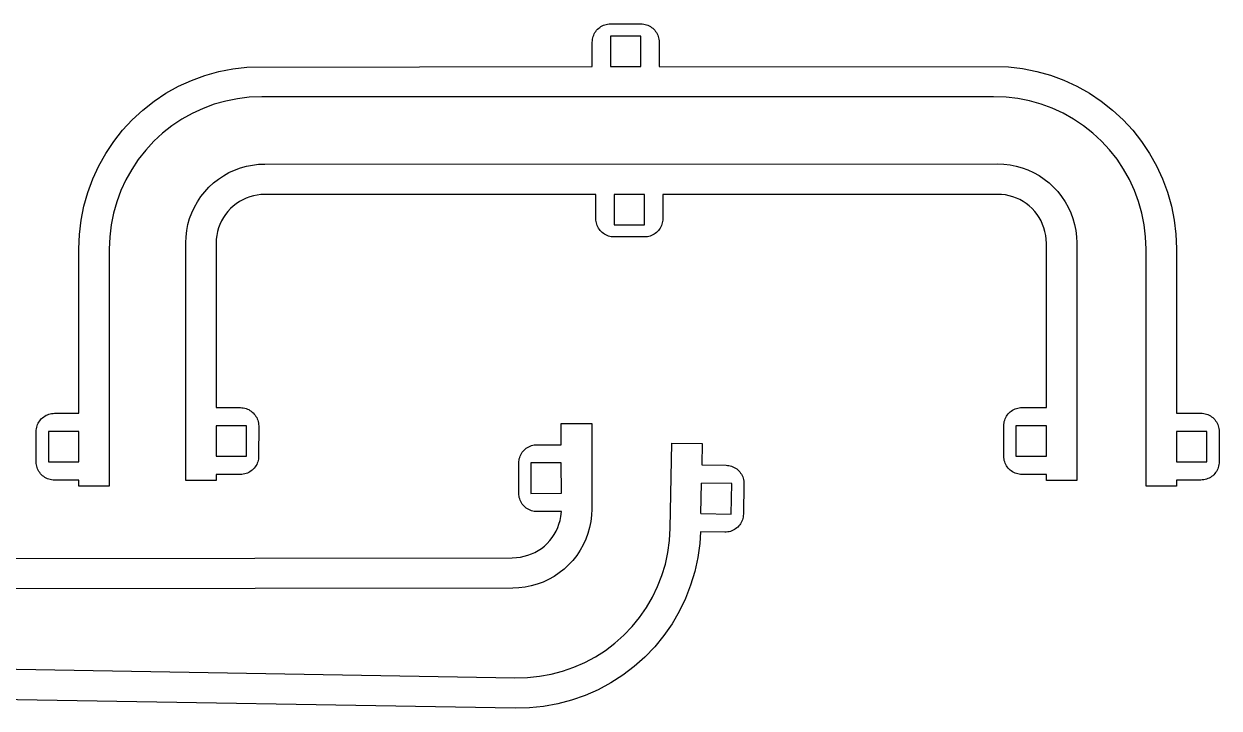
# Model space of a CAD drawing. Header units: millimetres. Extents: x -268 to -58, y 47 to 284.
# Drawn here: x -156.6 to -58.3, y 48.9 to 105.3 of the extents above; entities that cross this region are included whole.
import ezdxf

# ---------------------------------------------------------------- set-up
doc = ezdxf.new("R2010")
doc.units = ezdxf.units.MM
doc.header["$MEASUREMENT"] = 0
doc.layers.add('Layer 1', color=7, linetype='Continuous')

msp = doc.modelspace()

# ---------------------------------------------------------------- linework, layer by layer
at = {"linetype": 'Continuous'}
msp.add_line((-100.91, 64.958), (-100.865, 67.458), dxfattribs=at)
at = {"layer": 'Layer 1'}
for p, q in [((-108.694, 105.215), (-108.578, 105.238)), ((-108.578, 105.238), (-108.461, 105.252)), ((-108.461, 105.252), (-108.343, 105.257)), ((-108.343, 105.257), (-105.843, 105.257)), ((-105.843, 105.257), (-105.726, 105.252)), ((-105.726, 105.252), (-105.609, 105.239)), ((-105.609, 105.239), (-105.493, 105.216)), ((-109.77, 104.22), (-109.729, 104.33)), ((-109.729, 104.33), (-109.68, 104.437)), ((-109.68, 104.437), (-109.622, 104.54)), ((-109.622, 104.54), (-109.557, 104.638)), ((-109.557, 104.638), (-109.484, 104.731)), ((-109.484, 104.731), (-109.404, 104.817)), ((-109.404, 104.817), (-109.317, 104.897)), ((-109.317, 104.897), (-109.225, 104.97)), ((-109.225, 104.97), (-109.127, 105.036)), ((-109.127, 105.036), (-109.024, 105.093)), ((-109.024, 105.093), (-108.917, 105.142)), ((-108.917, 105.142), (-108.807, 105.183)), ((-108.807, 105.183), (-108.694, 105.215)), ((-105.843, 104.257), (-108.343, 104.257)), ((-108.343, 104.257), (-108.343, 101.757)), ((-105.843, 101.757), (-105.843, 104.257)), ((-105.493, 105.216), (-105.38, 105.184)), ((-105.38, 105.184), (-105.269, 105.143)), ((-105.269, 105.143), (-105.162, 105.094)), ((-105.162, 105.094), (-105.06, 105.036)), ((-105.06, 105.036), (-104.962, 104.971)), ((-104.962, 104.971), (-104.869, 104.898)), ((-104.869, 104.898), (-104.783, 104.818)), ((-104.783, 104.818), (-104.703, 104.731)), ((-104.703, 104.731), (-104.63, 104.639)), ((-104.63, 104.639), (-104.564, 104.541)), ((-104.564, 104.541), (-104.507, 104.438)), ((-104.507, 104.438), (-104.457, 104.331)), ((-104.457, 104.331), (-104.417, 104.221)), ((-109.843, 103.756), (-109.839, 103.874)), ((-109.843, 101.756), (-109.843, 103.756)), ((-109.839, 103.874), (-109.825, 103.991)), ((-109.825, 103.991), (-109.802, 104.107)), ((-109.802, 104.107), (-109.77, 104.22)), ((-104.417, 104.221), (-104.385, 104.107)), ((-104.385, 104.107), (-104.362, 103.992)), ((-104.362, 103.992), (-104.348, 103.875)), ((-104.348, 103.875), (-104.343, 103.757)), ((-104.343, 103.757), (-104.343, 101.757)), ((-141.721, 101.019), (-140.587, 101.338)), ((-140.587, 101.338), (-139.432, 101.568)), ((-139.432, 101.568), (-138.262, 101.706)), ((-138.262, 101.706), (-109.843, 101.756)), ((-108.343, 101.757), (-105.843, 101.757)), ((-104.343, 101.757), (-75.602, 101.715)), ((-75.602, 101.715), (-74.432, 101.576)), ((-74.432, 101.576), (-73.277, 101.347)), ((-73.277, 101.347), (-72.143, 101.027)), ((-143.895, 100.118), (-142.826, 100.611)), ((-142.826, 100.611), (-141.721, 101.019)), ((-72.143, 101.027), (-71.038, 100.619)), ((-71.038, 100.619), (-69.969, 100.126)), ((-145.902, 98.889), (-144.923, 99.543)), ((-144.923, 99.543), (-143.895, 100.118)), ((-69.969, 100.126), (-68.941, 99.551)), ((-68.941, 99.551), (-67.962, 98.897)), ((-146.827, 98.16), (-145.902, 98.889)), ((-140.948, 98.641), (-141.869, 98.302)), ((-140.004, 98.908), (-140.948, 98.641)), ((-139.041, 99.099), (-140.004, 98.908)), ((-138.066, 99.214), (-139.041, 99.099)), ((-137.04, 99.253), (-138.066, 99.214)), ((-76.824, 99.261), (-137.04, 99.253)), ((-75.798, 99.222), (-76.824, 99.261)), ((-74.823, 99.107), (-75.798, 99.222)), ((-73.86, 98.916), (-74.823, 99.107)), ((-72.916, 98.649), (-73.86, 98.916)), ((-71.995, 98.31), (-72.916, 98.649)), ((-67.962, 98.897), (-67.037, 98.168)), ((-147.692, 97.36), (-146.827, 98.16)), ((-143.617, 97.411), (-144.433, 96.866)), ((-142.761, 97.891), (-143.617, 97.411)), ((-141.869, 98.302), (-142.761, 97.891)), ((-71.103, 97.899), (-71.995, 98.31)), ((-70.247, 97.419), (-71.103, 97.899)), ((-69.431, 96.874), (-70.247, 97.419)), ((-67.037, 98.168), (-66.172, 97.368)), ((-66.172, 97.368), (-65.372, 96.503)), ((-149.221, 95.571), (-148.492, 96.496)), ((-148.492, 96.496), (-147.692, 97.36)), ((-144.433, 96.866), (-145.204, 96.259)), ((-68.66, 96.266), (-69.431, 96.874)), ((-65.372, 96.503), (-64.643, 95.578)), ((-149.876, 94.591), (-149.221, 95.571)), ((-145.925, 95.592), (-146.591, 94.872)), ((-145.204, 96.259), (-145.925, 95.592)), ((-67.939, 95.6), (-68.66, 96.266)), ((-67.273, 94.88), (-67.939, 95.6)), ((-64.643, 95.578), (-63.988, 94.599)), ((-150.451, 93.564), (-149.876, 94.591)), ((-146.591, 94.872), (-147.199, 94.101)), ((-66.665, 94.109), (-67.273, 94.88)), ((-63.988, 94.599), (-63.413, 93.572)), ((-150.944, 92.494), (-150.451, 93.564)), ((-147.199, 94.101), (-147.744, 93.285)), ((-138.8, 93.403), (-138.309, 93.541)), ((-138.309, 93.541), (-137.809, 93.641)), ((-137.809, 93.641), (-137.302, 93.701)), ((-137.302, 93.701), (-136.793, 93.721)), ((-136.793, 93.721), (-76.479, 93.726)), ((-76.479, 93.726), (-75.971, 93.706)), ((-75.971, 93.706), (-75.464, 93.646)), ((-75.464, 93.646), (-74.964, 93.547)), ((-74.964, 93.547), (-74.473, 93.408)), ((-66.12, 93.293), (-66.665, 94.109)), ((-63.413, 93.572), (-62.92, 92.502)), ((-151.352, 91.389), (-150.944, 92.494)), ((-147.744, 93.285), (-148.224, 92.429)), ((-141.013, 92.164), (-140.613, 92.48)), ((-140.613, 92.48), (-140.188, 92.763)), ((-140.188, 92.763), (-139.743, 93.013)), ((-139.743, 93.013), (-139.279, 93.226)), ((-139.279, 93.226), (-138.8, 93.403)), ((-74.473, 93.408), (-73.994, 93.232)), ((-73.994, 93.232), (-73.53, 93.018)), ((-73.53, 93.018), (-73.085, 92.769)), ((-73.085, 92.769), (-72.661, 92.485)), ((-72.661, 92.485), (-72.26, 92.169)), ((-65.64, 92.436), (-66.12, 93.293)), ((-62.92, 92.502), (-62.512, 91.397)), ((-148.635, 91.537), (-148.975, 90.617)), ((-148.224, 92.429), (-148.635, 91.537)), ((-141.735, 91.443), (-141.388, 91.818)), ((-141.388, 91.818), (-141.013, 92.164)), ((-72.26, 92.169), (-71.885, 91.823)), ((-71.885, 91.823), (-71.538, 91.448)), ((-65.229, 91.545), (-65.64, 92.436)), ((-64.89, 90.624), (-65.229, 91.545)), ((-151.672, 90.256), (-151.352, 91.389)), ((-148.975, 90.617), (-149.241, 89.672)), ((-142.584, 90.173), (-142.334, 90.618)), ((-142.334, 90.618), (-142.051, 91.042)), ((-142.051, 91.042), (-141.735, 91.443)), ((-138.882, 90.632), (-139.143, 90.457)), ((-138.608, 90.785), (-138.882, 90.632)), ((-138.323, 90.916), (-138.608, 90.785)), ((-138.028, 91.025), (-138.323, 90.916)), ((-137.726, 91.11), (-138.028, 91.025)), ((-137.418, 91.171), (-137.726, 91.11)), ((-137.106, 91.208), (-137.418, 91.171)), ((-109.547, 91.223), (-137.106, 91.208)), ((-109.547, 89.223), (-109.547, 91.223)), ((-105.547, 91.223), (-108.047, 91.223)), ((-108.047, 91.223), (-108.047, 88.723)), ((-105.547, 88.723), (-105.547, 91.223)), ((-76.167, 91.214), (-104.047, 91.223)), ((-104.047, 91.223), (-104.047, 89.224)), ((-75.855, 91.177), (-76.167, 91.214)), ((-75.547, 91.116), (-75.855, 91.177)), ((-75.245, 91.031), (-75.547, 91.116)), ((-74.95, 90.922), (-75.245, 91.031)), ((-74.665, 90.79), (-74.95, 90.922)), ((-74.391, 90.637), (-74.665, 90.79)), ((-74.13, 90.463), (-74.391, 90.637)), ((-71.538, 91.448), (-71.222, 91.047)), ((-71.222, 91.047), (-70.939, 90.623)), ((-70.939, 90.623), (-70.689, 90.177)), ((-64.623, 89.68), (-64.89, 90.624)), ((-62.512, 91.397), (-62.192, 90.263)), ((-151.902, 89.101), (-151.672, 90.256)), ((-149.241, 89.672), (-149.433, 88.709)), ((-142.974, 89.23), (-142.798, 89.709)), ((-142.798, 89.709), (-142.584, 90.173)), ((-140.029, 89.572), (-140.203, 89.311)), ((-139.834, 89.819), (-140.029, 89.572)), ((-139.621, 90.049), (-139.834, 89.819)), ((-139.39, 90.263), (-139.621, 90.049)), ((-139.143, 90.457), (-139.39, 90.263)), ((-73.883, 90.268), (-74.13, 90.463)), ((-73.653, 90.055), (-73.883, 90.268)), ((-73.439, 89.824), (-73.653, 90.055)), ((-73.245, 89.578), (-73.439, 89.824)), ((-73.07, 89.316), (-73.245, 89.578)), ((-70.689, 90.177), (-70.476, 89.714)), ((-70.476, 89.714), (-70.299, 89.235)), ((-64.431, 88.717), (-64.623, 89.68)), ((-62.192, 90.263), (-61.962, 89.108)), ((-152.041, 87.931), (-151.902, 89.101)), ((-149.433, 88.709), (-149.548, 87.735)), ((-143.213, 88.238), (-143.113, 88.739)), ((-143.113, 88.739), (-142.974, 89.23)), ((-140.488, 88.752), (-140.597, 88.457)), ((-140.357, 89.037), (-140.488, 88.752)), ((-140.203, 89.311), (-140.357, 89.037)), ((-109.542, 89.105), (-109.547, 89.223)), ((-109.529, 88.988), (-109.542, 89.105)), ((-109.506, 88.873), (-109.529, 88.988)), ((-109.474, 88.759), (-109.506, 88.873)), ((-109.433, 88.649), (-109.474, 88.759)), ((-109.383, 88.542), (-109.433, 88.649)), ((-109.326, 88.439), (-109.383, 88.542)), ((-108.047, 88.723), (-105.547, 88.723)), ((-104.211, 88.542), (-104.268, 88.44)), ((-104.161, 88.649), (-104.211, 88.542)), ((-104.12, 88.76), (-104.161, 88.649)), ((-104.088, 88.873), (-104.12, 88.76)), ((-104.065, 88.989), (-104.088, 88.873)), ((-104.052, 89.106), (-104.065, 88.989)), ((-104.047, 89.224), (-104.052, 89.106)), ((-72.917, 89.042), (-73.07, 89.316)), ((-72.785, 88.757), (-72.917, 89.042)), ((-72.677, 88.463), (-72.785, 88.757)), ((-70.299, 89.235), (-70.161, 88.744)), ((-70.161, 88.744), (-70.061, 88.243)), ((-64.316, 87.742), (-64.431, 88.717)), ((-61.962, 89.108), (-61.824, 87.939)), ((-152.087, 86.754), (-152.041, 87.931)), ((-149.548, 87.735), (-149.587, 86.705)), ((-143.293, 87.222), (-143.273, 87.732)), ((-143.273, 87.732), (-143.213, 88.238)), ((-140.78, 87.535), (-140.793, 87.172)), ((-140.743, 87.847), (-140.78, 87.535)), ((-140.682, 88.155), (-140.743, 87.847)), ((-140.597, 88.457), (-140.682, 88.155)), ((-109.26, 88.341), (-109.326, 88.439)), ((-109.188, 88.249), (-109.26, 88.341)), ((-109.108, 88.162), (-109.188, 88.249)), ((-109.021, 88.082), (-109.108, 88.162)), ((-108.929, 88.009), (-109.021, 88.082)), ((-108.831, 87.944), (-108.929, 88.009)), ((-108.728, 87.887), (-108.831, 87.944)), ((-108.621, 87.837), (-108.728, 87.887)), ((-108.51, 87.796), (-108.621, 87.837)), ((-108.397, 87.765), (-108.51, 87.796)), ((-108.282, 87.742), (-108.397, 87.765)), ((-108.165, 87.728), (-108.282, 87.742)), ((-108.047, 87.723), (-108.165, 87.728)), ((-105.547, 87.723), (-108.047, 87.723)), ((-105.429, 87.728), (-105.547, 87.723)), ((-105.312, 87.742), (-105.429, 87.728)), ((-105.197, 87.765), (-105.312, 87.742)), ((-105.083, 87.797), (-105.197, 87.765)), ((-104.973, 87.838), (-105.083, 87.797)), ((-104.866, 87.887), (-104.973, 87.838)), ((-104.763, 87.944), (-104.866, 87.887)), ((-104.665, 88.01), (-104.763, 87.944)), ((-104.573, 88.083), (-104.665, 88.01)), ((-104.486, 88.163), (-104.573, 88.083)), ((-104.406, 88.249), (-104.486, 88.163)), ((-104.334, 88.342), (-104.406, 88.249)), ((-104.268, 88.44), (-104.334, 88.342)), ((-72.592, 88.16), (-72.677, 88.463)), ((-72.53, 87.852), (-72.592, 88.16)), ((-72.493, 87.54), (-72.53, 87.852)), ((-72.48, 87.177), (-72.493, 87.54)), ((-70.061, 88.243), (-70.001, 87.737)), ((-70.001, 87.737), (-69.981, 87.227)), ((-64.277, 86.713), (-64.316, 87.742)), ((-61.824, 87.939), (-61.777, 86.762)), ((-152.099, 73.201), (-152.087, 86.754)), ((-149.587, 86.705), (-149.589, 67.201)), ((-143.296, 67.669), (-143.293, 87.222)), ((-140.793, 87.172), (-140.795, 73.668)), ((-72.48, 73.674), (-72.48, 87.177)), ((-69.981, 87.227), (-69.98, 67.673)), ((-64.276, 67.209), (-64.277, 86.713)), ((-61.777, 86.762), (-61.766, 73.209)), ((-155.159, 72.762), (-155.073, 72.842)), ((-155.073, 72.842), (-154.98, 72.915)), ((-154.98, 72.915), (-154.882, 72.98)), ((-154.882, 72.98), (-154.78, 73.038)), ((-154.78, 73.038), (-154.673, 73.087)), ((-154.673, 73.087), (-154.562, 73.128)), ((-154.562, 73.128), (-154.449, 73.16)), ((-154.449, 73.16), (-154.333, 73.183)), ((-154.333, 73.183), (-154.216, 73.197)), ((-154.216, 73.197), (-154.099, 73.201)), ((-154.099, 73.201), (-152.099, 73.201)), ((-140.795, 73.668), (-138.795, 73.668)), ((-138.795, 73.668), (-138.678, 73.663)), ((-138.678, 73.663), (-138.561, 73.649)), ((-138.561, 73.649), (-138.445, 73.626)), ((-138.445, 73.626), (-138.332, 73.594)), ((-138.332, 73.594), (-138.221, 73.554)), ((-138.221, 73.554), (-138.114, 73.504)), ((-138.114, 73.504), (-138.011, 73.447)), ((-138.011, 73.447), (-137.914, 73.381)), ((-137.914, 73.381), (-137.821, 73.308)), ((-137.821, 73.308), (-137.735, 73.228)), ((-137.735, 73.228), (-137.655, 73.142)), ((-137.655, 73.142), (-137.582, 73.049)), ((-137.582, 73.049), (-137.516, 72.951)), ((-137.516, 72.951), (-137.459, 72.849)), ((-137.459, 72.849), (-137.409, 72.742)), ((-75.866, 72.747), (-75.817, 72.854)), ((-75.817, 72.854), (-75.759, 72.957)), ((-75.759, 72.957), (-75.694, 73.055)), ((-75.694, 73.055), (-75.621, 73.148)), ((-75.621, 73.148), (-75.541, 73.234)), ((-75.541, 73.234), (-75.454, 73.314)), ((-75.454, 73.314), (-75.362, 73.387)), ((-75.362, 73.387), (-75.264, 73.452)), ((-75.264, 73.452), (-75.161, 73.51)), ((-75.161, 73.51), (-75.054, 73.559)), ((-75.054, 73.559), (-74.944, 73.6)), ((-74.944, 73.6), (-74.831, 73.632)), ((-74.831, 73.632), (-74.715, 73.655)), ((-74.715, 73.655), (-74.598, 73.669)), ((-74.598, 73.669), (-74.48, 73.674)), ((-74.48, 73.674), (-72.48, 73.674)), ((-61.766, 73.209), (-59.766, 73.209)), ((-59.766, 73.209), (-59.648, 73.204)), ((-59.648, 73.204), (-59.531, 73.191)), ((-59.531, 73.191), (-59.416, 73.168)), ((-59.416, 73.168), (-59.303, 73.136)), ((-59.303, 73.136), (-59.192, 73.095)), ((-59.192, 73.095), (-59.085, 73.046)), ((-59.085, 73.046), (-58.982, 72.988)), ((-58.982, 72.988), (-58.884, 72.923)), ((-58.884, 72.923), (-58.792, 72.85)), ((-58.792, 72.85), (-58.706, 72.77)), ((-155.599, 71.702), (-155.594, 71.819)), ((-155.594, 71.819), (-155.58, 71.936)), ((-155.58, 71.936), (-155.557, 72.052)), ((-155.557, 72.052), (-155.525, 72.165)), ((-155.525, 72.165), (-155.485, 72.276)), ((-155.485, 72.276), (-155.435, 72.383)), ((-155.435, 72.383), (-155.378, 72.485)), ((-155.378, 72.485), (-155.312, 72.583)), ((-155.312, 72.583), (-155.239, 72.676)), ((-155.239, 72.676), (-155.159, 72.762)), ((-140.795, 72.168), (-140.796, 69.668)), ((-138.295, 72.168), (-140.795, 72.168)), ((-138.296, 69.668), (-138.295, 72.168)), ((-137.409, 72.742), (-137.369, 72.631)), ((-137.369, 72.631), (-137.337, 72.518)), ((-137.337, 72.518), (-137.314, 72.402)), ((-137.314, 72.402), (-137.3, 72.285)), ((-137.3, 72.285), (-137.295, 72.168)), ((-137.295, 72.168), (-137.296, 69.668)), ((-112.393, 72.365), (-109.893, 72.367)), ((-112.392, 70.616), (-112.393, 72.365)), ((-109.893, 72.367), (-109.889, 65.323)), ((-75.98, 72.174), (-75.976, 72.291)), ((-75.98, 69.673), (-75.98, 72.174)), ((-75.976, 72.291), (-75.962, 72.408)), ((-75.962, 72.408), (-75.939, 72.524)), ((-75.939, 72.524), (-75.907, 72.637)), ((-75.907, 72.637), (-75.866, 72.747)), ((-72.48, 72.174), (-74.98, 72.174)), ((-74.98, 72.174), (-74.98, 69.674)), ((-72.48, 69.674), (-72.48, 72.174)), ((-58.706, 72.77), (-58.626, 72.683)), ((-58.626, 72.683), (-58.553, 72.591)), ((-58.553, 72.591), (-58.487, 72.493)), ((-58.487, 72.493), (-58.43, 72.39)), ((-58.43, 72.39), (-58.38, 72.283)), ((-58.38, 72.283), (-58.34, 72.173)), ((-58.34, 72.173), (-58.308, 72.059)), ((-58.308, 72.059), (-58.285, 71.944)), ((-58.285, 71.944), (-58.271, 71.827)), ((-58.271, 71.827), (-58.266, 71.709)), ((-155.599, 69.202), (-155.599, 71.702)), ((-152.099, 71.701), (-154.599, 71.702)), ((-154.599, 71.702), (-154.599, 69.202)), ((-152.099, 69.201), (-152.099, 71.701)), ((-59.266, 71.709), (-61.766, 71.709)), ((-61.766, 71.709), (-61.766, 69.209)), ((-59.266, 69.209), (-59.266, 71.709)), ((-58.266, 71.709), (-58.266, 69.209)), ((-115.728, 69.794), (-115.671, 69.897)), ((-115.671, 69.897), (-115.605, 69.995)), ((-115.605, 69.995), (-115.533, 70.088)), ((-115.533, 70.088), (-115.453, 70.174)), ((-115.453, 70.174), (-115.366, 70.254)), ((-115.366, 70.254), (-115.274, 70.327)), ((-115.274, 70.327), (-115.176, 70.393)), ((-115.176, 70.393), (-115.073, 70.45)), ((-115.073, 70.45), (-114.966, 70.5)), ((-114.966, 70.5), (-114.856, 70.541)), ((-114.856, 70.541), (-114.743, 70.573)), ((-114.743, 70.573), (-114.627, 70.596)), ((-114.627, 70.596), (-114.51, 70.61)), ((-114.51, 70.61), (-114.392, 70.614)), ((-114.392, 70.614), (-112.392, 70.616)), ((-103.431, 63.758), (-103.305, 70.752)), ((-103.305, 70.752), (-100.806, 70.707)), ((-100.806, 70.707), (-100.838, 68.957)), ((-155.595, 69.084), (-155.599, 69.202)), ((-155.581, 68.967), (-155.595, 69.084)), ((-155.558, 68.851), (-155.581, 68.967)), ((-155.526, 68.738), (-155.558, 68.851)), ((-154.599, 69.202), (-152.099, 69.201)), ((-140.796, 69.668), (-138.296, 69.668)), ((-137.517, 68.884), (-137.583, 68.786)), ((-137.46, 68.987), (-137.517, 68.884)), ((-137.41, 69.094), (-137.46, 68.987)), ((-137.369, 69.204), (-137.41, 69.094)), ((-137.337, 69.317), (-137.369, 69.204)), ((-137.314, 69.433), (-137.337, 69.317)), ((-137.3, 69.55), (-137.314, 69.433)), ((-137.296, 69.668), (-137.3, 69.55)), ((-115.891, 69.113), (-115.887, 69.231)), ((-115.89, 66.613), (-115.891, 69.113)), ((-115.887, 69.231), (-115.873, 69.348)), ((-115.873, 69.348), (-115.85, 69.464)), ((-115.85, 69.464), (-115.818, 69.577)), ((-115.818, 69.577), (-115.778, 69.687)), ((-115.778, 69.687), (-115.728, 69.794)), ((-112.391, 69.115), (-114.891, 69.114)), ((-114.891, 69.114), (-114.89, 66.614)), ((-112.39, 66.616), (-112.391, 69.115)), ((-100.838, 68.957), (-98.838, 68.921)), ((-98.838, 68.921), (-98.72, 68.915)), ((-98.72, 68.915), (-98.604, 68.899)), ((-98.604, 68.899), (-98.489, 68.874)), ((-98.489, 68.874), (-98.376, 68.84)), ((-75.976, 69.556), (-75.98, 69.673)), ((-75.962, 69.439), (-75.976, 69.556)), ((-75.939, 69.323), (-75.962, 69.439)), ((-75.907, 69.21), (-75.939, 69.323)), ((-75.866, 69.1), (-75.907, 69.21)), ((-75.817, 68.993), (-75.866, 69.1)), ((-75.759, 68.89), (-75.817, 68.993)), ((-75.694, 68.792), (-75.759, 68.89)), ((-74.98, 69.674), (-72.48, 69.674)), ((-61.766, 69.209), (-59.266, 69.209)), ((-58.307, 68.859), (-58.339, 68.746)), ((-58.284, 68.975), (-58.307, 68.859)), ((-58.27, 69.091), (-58.284, 68.975)), ((-58.266, 69.209), (-58.27, 69.091)), ((-155.485, 68.628), (-155.526, 68.738)), ((-155.436, 68.521), (-155.485, 68.628)), ((-155.378, 68.418), (-155.436, 68.521)), ((-155.313, 68.32), (-155.378, 68.418)), ((-155.24, 68.227), (-155.313, 68.32)), ((-155.16, 68.141), (-155.24, 68.227)), ((-155.073, 68.061), (-155.16, 68.141)), ((-154.981, 67.988), (-155.073, 68.061)), ((-154.883, 67.923), (-154.981, 67.988)), ((-154.78, 67.865), (-154.883, 67.923)), ((-154.673, 67.816), (-154.78, 67.865)), ((-138.796, 68.168), (-140.796, 68.168)), ((-140.796, 68.168), (-140.796, 67.668)), ((-138.678, 68.173), (-138.796, 68.168)), ((-138.561, 68.186), (-138.678, 68.173)), ((-138.446, 68.209), (-138.561, 68.186)), ((-138.333, 68.241), (-138.446, 68.209)), ((-138.222, 68.282), (-138.333, 68.241)), ((-138.115, 68.331), (-138.222, 68.282)), ((-138.012, 68.389), (-138.115, 68.331)), ((-137.914, 68.454), (-138.012, 68.389)), ((-137.822, 68.527), (-137.914, 68.454)), ((-137.735, 68.607), (-137.822, 68.527)), ((-137.655, 68.694), (-137.735, 68.607)), ((-137.583, 68.786), (-137.655, 68.694)), ((-98.376, 68.84), (-98.266, 68.797)), ((-98.266, 68.797), (-98.16, 68.746)), ((-98.16, 68.746), (-98.058, 68.686)), ((-98.058, 68.686), (-97.962, 68.619)), ((-97.962, 68.619), (-97.87, 68.545)), ((-97.87, 68.545), (-97.785, 68.463)), ((-97.785, 68.463), (-97.707, 68.375)), ((-97.707, 68.375), (-97.636, 68.281)), ((-97.636, 68.281), (-97.572, 68.182)), ((-97.572, 68.182), (-97.516, 68.078)), ((-97.516, 68.078), (-97.469, 67.971)), ((-97.469, 67.971), (-97.43, 67.859)), ((-75.621, 68.699), (-75.694, 68.792)), ((-75.541, 68.613), (-75.621, 68.699)), ((-75.454, 68.533), (-75.541, 68.613)), ((-75.362, 68.46), (-75.454, 68.533)), ((-75.264, 68.395), (-75.362, 68.46)), ((-75.161, 68.337), (-75.264, 68.395)), ((-75.054, 68.288), (-75.161, 68.337)), ((-74.944, 68.247), (-75.054, 68.288)), ((-74.83, 68.215), (-74.944, 68.247)), ((-74.715, 68.192), (-74.83, 68.215)), ((-74.598, 68.178), (-74.715, 68.192)), ((-74.48, 68.174), (-74.598, 68.178)), ((-72.48, 68.174), (-74.48, 68.174)), ((-72.48, 67.673), (-72.48, 68.174)), ((-59.085, 67.873), (-59.192, 67.823)), ((-58.982, 67.93), (-59.085, 67.873)), ((-58.884, 67.996), (-58.982, 67.93)), ((-58.792, 68.069), (-58.884, 67.996)), ((-58.705, 68.149), (-58.792, 68.069)), ((-58.625, 68.235), (-58.705, 68.149)), ((-58.552, 68.327), (-58.625, 68.235)), ((-58.487, 68.425), (-58.552, 68.327)), ((-58.429, 68.528), (-58.487, 68.425)), ((-58.38, 68.635), (-58.429, 68.528)), ((-58.339, 68.746), (-58.38, 68.635)), ((-154.563, 67.775), (-154.673, 67.816)), ((-154.449, 67.743), (-154.563, 67.775)), ((-154.334, 67.72), (-154.449, 67.743)), ((-154.217, 67.706), (-154.334, 67.72)), ((-154.099, 67.702), (-154.217, 67.706)), ((-152.099, 67.701), (-154.099, 67.702)), ((-152.089, 67.201), (-152.099, 67.701)), ((-149.589, 67.201), (-152.089, 67.201)), ((-140.796, 67.668), (-143.296, 67.669)), ((-98.365, 67.413), (-100.865, 67.458)), ((-98.41, 64.913), (-98.365, 67.413)), ((-97.43, 67.859), (-97.4, 67.746)), ((-97.365, 67.395), (-97.41, 64.895)), ((-97.4, 67.746), (-97.379, 67.63)), ((-97.379, 67.63), (-97.368, 67.512)), ((-97.368, 67.512), (-97.365, 67.395)), ((-69.98, 67.673), (-72.48, 67.673)), ((-61.776, 67.209), (-64.276, 67.209)), ((-61.766, 67.709), (-61.776, 67.209)), ((-59.766, 67.709), (-61.766, 67.709)), ((-59.648, 67.714), (-59.766, 67.709)), ((-59.531, 67.728), (-59.648, 67.714)), ((-59.416, 67.751), (-59.531, 67.728)), ((-59.302, 67.782), (-59.416, 67.751)), ((-59.192, 67.823), (-59.302, 67.782)), ((-115.885, 66.496), (-115.89, 66.613)), ((-115.871, 66.379), (-115.885, 66.496)), ((-115.848, 66.263), (-115.871, 66.379)), ((-115.816, 66.15), (-115.848, 66.263)), ((-115.775, 66.039), (-115.816, 66.15)), ((-115.726, 65.933), (-115.775, 66.039)), ((-115.668, 65.83), (-115.726, 65.933)), ((-114.89, 66.614), (-112.39, 66.616)), ((-115.603, 65.732), (-115.668, 65.83)), ((-115.53, 65.639), (-115.603, 65.732)), ((-115.45, 65.553), (-115.53, 65.639)), ((-115.363, 65.473), (-115.45, 65.553)), ((-115.271, 65.4), (-115.363, 65.473)), ((-115.173, 65.335), (-115.271, 65.4)), ((-115.07, 65.277), (-115.173, 65.335)), ((-114.963, 65.228), (-115.07, 65.277)), ((-114.852, 65.187), (-114.963, 65.228)), ((-114.739, 65.156), (-114.852, 65.187)), ((-114.624, 65.133), (-114.739, 65.156)), ((-114.507, 65.119), (-114.624, 65.133)), ((-114.389, 65.114), (-114.507, 65.119)), ((-112.389, 65.116), (-114.389, 65.114)), ((-112.438, 64.695), (-112.389, 65.116)), ((-109.889, 65.323), (-109.909, 64.813)), ((-100.91, 64.958), (-98.41, 64.913)), ((-112.692, 63.79), (-112.584, 64.085)), ((-112.584, 64.085), (-112.499, 64.387)), ((-112.499, 64.387), (-112.438, 64.695)), ((-109.968, 64.306), (-110.068, 63.805)), ((-109.909, 64.813), (-109.968, 64.306)), ((-97.787, 63.928), (-97.869, 63.843)), ((-97.713, 64.019), (-97.787, 63.928)), ((-97.645, 64.115), (-97.713, 64.019)), ((-97.586, 64.217), (-97.645, 64.115)), ((-97.535, 64.323), (-97.586, 64.217)), ((-97.492, 64.433), (-97.535, 64.323)), ((-97.458, 64.546), (-97.492, 64.433)), ((-97.433, 64.661), (-97.458, 64.546)), ((-97.417, 64.778), (-97.433, 64.661)), ((-97.41, 64.895), (-97.417, 64.778)), ((-113.346, 62.723), (-113.151, 62.97)), ((-113.151, 62.97), (-112.977, 63.231)), ((-112.977, 63.231), (-112.824, 63.505)), ((-112.824, 63.505), (-112.692, 63.79)), ((-110.206, 63.314), (-110.382, 62.835)), ((-110.068, 63.805), (-110.206, 63.314)), ((-103.488, 62.729), (-103.431, 63.758)), ((-100.937, 63.458), (-101, 62.488)), ((-98.937, 63.422), (-100.937, 63.458)), ((-98.819, 63.425), (-98.937, 63.422)), ((-98.702, 63.437), (-98.819, 63.425)), ((-98.586, 63.457), (-98.702, 63.437)), ((-98.472, 63.487), (-98.586, 63.457)), ((-98.361, 63.526), (-98.472, 63.487)), ((-98.253, 63.574), (-98.361, 63.526)), ((-98.149, 63.629), (-98.253, 63.574)), ((-98.05, 63.693), (-98.149, 63.629)), ((-97.956, 63.764), (-98.05, 63.693)), ((-97.869, 63.843), (-97.956, 63.764)), ((-114.297, 61.909), (-114.036, 62.084)), ((-114.036, 62.084), (-113.789, 62.279)), ((-113.789, 62.279), (-113.559, 62.492)), ((-113.559, 62.492), (-113.346, 62.723)), ((-110.596, 62.371), (-110.845, 61.926)), ((-110.382, 62.835), (-110.596, 62.371)), ((-103.621, 61.757), (-103.488, 62.729)), ((-101, 62.488), (-101.16, 61.321)), ((-201.439, 61.174), (-116.437, 61.318)), ((-116.437, 61.318), (-116.072, 61.331)), ((-116.072, 61.331), (-115.761, 61.368)), ((-115.761, 61.368), (-115.453, 61.43)), ((-115.453, 61.43), (-115.15, 61.515)), ((-115.15, 61.515), (-114.856, 61.624)), ((-114.856, 61.624), (-114.571, 61.756)), ((-114.571, 61.756), (-114.297, 61.909)), ((-111.444, 61.1), (-111.79, 60.725)), ((-111.128, 61.501), (-111.444, 61.1)), ((-110.845, 61.926), (-111.128, 61.501)), ((-103.83, 60.797), (-103.621, 61.757)), ((-101.16, 61.321), (-101.41, 60.17)), ((-112.565, 60.062), (-112.989, 59.779)), ((-112.164, 60.379), (-112.565, 60.062)), ((-111.79, 60.725), (-112.164, 60.379)), ((-104.113, 59.858), (-103.83, 60.797)), ((-101.41, 60.17), (-101.75, 59.043)), ((-114.376, 59.138), (-114.868, 58.999)), ((-113.898, 59.315), (-114.376, 59.138)), ((-113.434, 59.529), (-113.898, 59.315)), ((-112.989, 59.779), (-113.434, 59.529)), ((-104.47, 58.943), (-104.113, 59.858)), ((-101.75, 59.043), (-102.178, 57.945)), ((-116.385, 58.819), (-207.445, 58.664)), ((-115.875, 58.839), (-116.385, 58.819)), ((-115.368, 58.899), (-115.875, 58.839)), ((-114.868, 58.999), (-115.368, 58.899)), ((-105.392, 57.212), (-104.897, 58.059)), ((-104.897, 58.059), (-104.47, 58.943)), ((-105.951, 56.406), (-105.392, 57.212)), ((-102.178, 57.945), (-102.69, 56.885)), ((-106.573, 55.646), (-105.951, 56.406)), ((-102.69, 56.885), (-103.284, 55.867)), ((-107.252, 54.937), (-106.573, 55.646)), ((-103.284, 55.867), (-103.956, 54.9)), ((-108.766, 53.69), (-107.984, 54.284)), ((-107.984, 54.284), (-107.252, 54.937)), ((-103.956, 54.9), (-104.701, 53.988)), ((-110.457, 52.696), (-109.592, 53.16)), ((-109.592, 53.16), (-108.766, 53.69)), ((-105.516, 53.138), (-106.395, 52.354)), ((-104.701, 53.988), (-105.516, 53.138)), ((-207.208, 52.979), (-116.206, 51.436)), ((-112.282, 51.978), (-111.355, 52.301)), ((-111.355, 52.301), (-110.457, 52.696)), ((-106.395, 52.354), (-107.333, 51.642)), ((-116.206, 51.436), (-115.174, 51.457)), ((-115.174, 51.457), (-114.197, 51.555)), ((-114.197, 51.555), (-113.231, 51.729)), ((-113.231, 51.729), (-112.282, 51.978)), ((-107.333, 51.642), (-108.324, 51.005)), ((-116.2, 48.936), (-201.238, 50.368)), ((-109.362, 50.448), (-110.44, 49.975)), ((-108.324, 51.005), (-109.362, 50.448)), ((-112.692, 49.288), (-113.851, 49.079)), ((-111.552, 49.587), (-112.692, 49.288)), ((-110.44, 49.975), (-111.552, 49.587)), ((-115.023, 48.961), (-116.2, 48.936)), ((-113.851, 49.079), (-115.023, 48.961))]:
    msp.add_line(p, q, dxfattribs=at)

doc.saveas('drawing.dxf')
